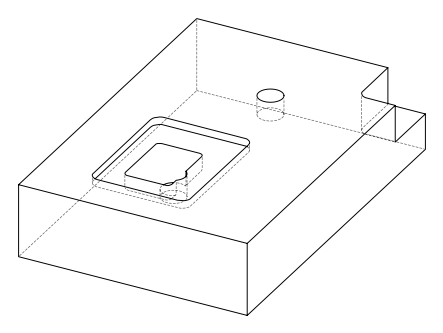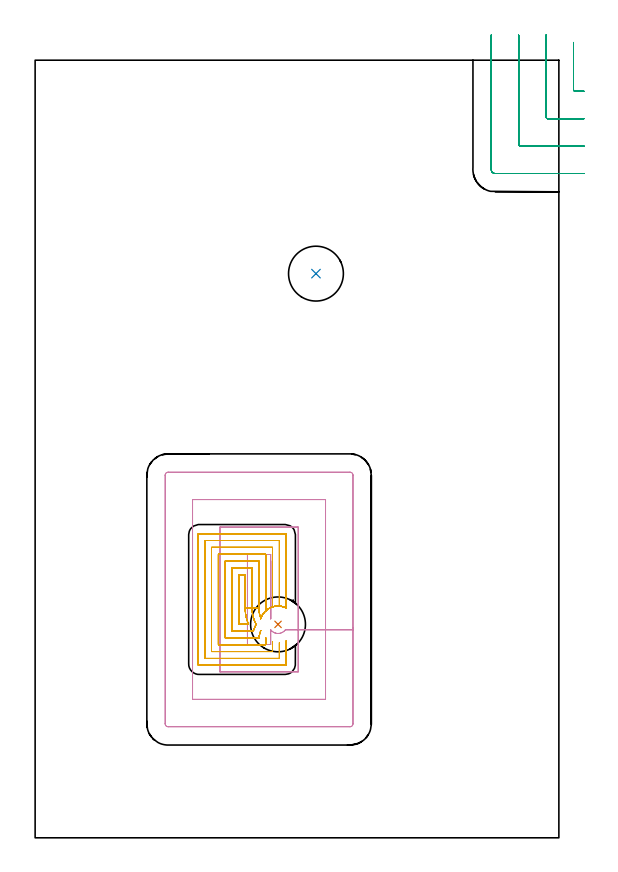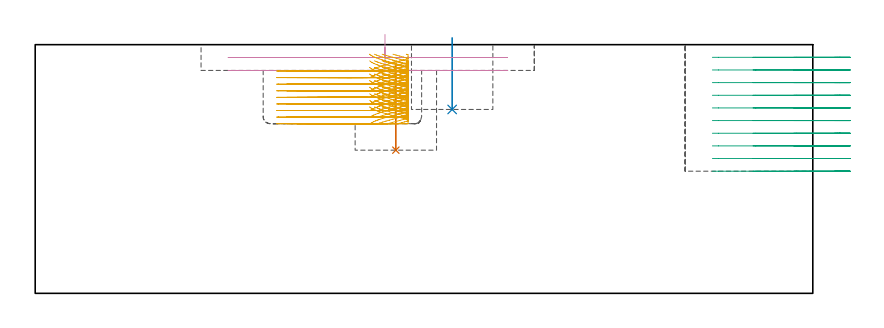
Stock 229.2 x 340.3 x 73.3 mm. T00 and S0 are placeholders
(PLAN: 5 operations, 2 tool changes, 28.3 min)
(1 INDEXABLE_INSERT_DRILL_BLIND_HOLE_FROM_SOLID | STEP1POCKET | UGT0302_003 | 0.11 min | 14056 mm3)
(2 INDEXABLE_INSERT_DRILL_BLIND_HOLE_FROM_SOLID_1 | STEP1POCKET_1 | UGT0302_003 | 0.09 min | 8633 mm3)
(3 MILL_CORNER_NOTCH_RECTANGULAR | CORNER_NOTCH_RECTANGULAR | NXT0201_012 | Follow Part, ap 4, ae 75% | 6.03 min | 80023 mm3)
(4 MILL_RECTANGULAR_POCKET | POCKET_RECTANGULAR_STRAIGHT | NXT0201_012 | Follow Part, ap 4, ae 75% | 4.23 min | 91098 mm3)
(5 MILL_RECTANGULAR_POCKET_1 | POCKET_RECTANGULAR_STRAIGHT_1 | UGT0201_086 | Follow Part, ap 2, ae 75% | 17.83 min | 41422 mm3)
(TOOL UGT0302_003 | Indexable Insert Drill 24mm | D24 PA180 FL50 Z2)
(TOOL NXT0201_012 | ENDMILL 16mm [2P460-1600-NA 1630] | D16 FL38 Z6)
(TOOL UGT0201_086 | End Mill 8 mm | D8 R2 FL19 Z4)
(OP 1 INDEXABLE_INSERT_DRILL_BLIND_HOLE_FROM_SOLID)
G17 G21 G94 G90
T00 M6
G54
G17 G0 G90 X106.3 Y93.4 S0 M3
G43 Z83.3 H0
G94 G81 G98 Z42.2 F250. R67.7
G80
M5
M2
(OP 2 INDEXABLE_INSERT_DRILL_BLIND_HOLE_FROM_SOLID_1)
G17 G21 G94 G90
T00 M6
G54
G17 G0 G90 X122.9 Y246.9 S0 M3
G43 Z83.3 H0
G94 G81 G98 Z54.2 F250. R75.3
G80
M5
M2
(OP 3 MILL_CORNER_NOTCH_RECTANGULAR)
G17 G21 G94 G90
T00 M6
G54
G17 G0 G90 X235.6 Y348.1 S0 M3
G43 Z83.3 H1
Z69.57
G94 G1 Y345.1 F250.
Y327.496 F500.
G3 X236.396 Y326.7 R0.8
G1 X237.2
X240.2 F250.
G0 Z83.3
X223.6 Y351.3
Z69.57
G1 Y348.3
Y315.496 F500.
G3 X224.396 Y314.7 R0.8
G1 X237.2
X240.2 F250.
G0 Z83.3
X211.6 Y351.3
Z69.57
G1 Y348.3
Y303.496 F500.
G3 X212.396 Y302.7 R0.8
G1 X237.2
X240.2 F250.
G0 Z83.3
X199.6 Y351.3
Z69.57
G1 Y348.3
Y292.5 F500.
G3 X201.4 Y290.7 R1.8
G1 X237.2
X240.2 F250.
G0 Z83.3
X235.6 Y348.1
Z65.84
G1 Y345.1
Y327.496 F500.
G3 X236.396 Y326.7 R0.8
G1 X237.2
X240.2 F250.
G0 Z83.3
X223.6 Y351.3
Z65.84
G1 Y348.3
Y315.496 F500.
G3 X224.396 Y314.7 R0.8
G1 X237.2
X240.2 F250.
G0 Z83.3
X211.6 Y351.3
Z65.84
G1 Y348.3
Y303.496 F500.
G3 X212.396 Y302.7 R0.8
G1 X237.2
X240.2 F250.
G0 Z83.3
X199.6 Y351.3
Z65.84
G1 Y348.3
Y292.5 F500.
G3 X201.4 Y290.7 R1.8
G1 X237.2
X240.2 F250.
G0 Z83.3
X235.6 Y348.1
Z62.11
G1 Y345.1
Y327.496 F500.
G3 X236.396 Y326.7 R0.8
G1 X237.2
X240.2 F250.
G0 Z83.3
X223.6 Y351.3
Z62.11
G1 Y348.3
Y315.496 F500.
G3 X224.396 Y314.7 R0.8
G1 X237.2
X240.2 F250.
G0 Z83.3
X211.6 Y351.3
Z62.11
G1 Y348.3
Y303.496 F500.
G3 X212.396 Y302.7 R0.8
G1 X237.2
X240.2 F250.
G0 Z83.3
X199.6 Y351.3
Z62.11
G1 Y348.3
Y292.5 F500.
G3 X201.4 Y290.7 R1.8
G1 X237.2
X240.2 F250.
G0 Z83.3
X235.6 Y348.1
Z58.38
G1 Y345.1
Y327.496 F500.
G3 X236.396 Y326.7 R0.8
G1 X237.2
X240.2 F250.
G0 Z83.3
X223.6 Y351.3
Z58.38
G1 Y348.3
Y315.496 F500.
G3 X224.396 Y314.7 R0.8
G1 X237.2
X240.2 F250.
G0 Z83.3
X211.6 Y351.3
Z58.38
G1 Y348.3
Y303.496 F500.
G3 X212.396 Y302.7 R0.8
G1 X237.2
X240.2 F250.
G0 Z83.3
X199.6 Y351.3
Z58.38
G1 Y348.3
Y292.5 F500.
G3 X201.4 Y290.7 R1.8
G1 X237.2
X240.2 F250.
G0 Z83.3
X235.6 Y348.1
Z54.65
G1 Y345.1
Y327.496 F500.
G3 X236.396 Y326.7 R0.8
G1 X237.2
X240.2 F250.
G0 Z83.3
X223.6 Y351.3
Z54.65
G1 Y348.3
Y315.496 F500.
G3 X224.396 Y314.7 R0.8
G1 X237.2
X240.2 F250.
G0 Z83.3
X211.6 Y351.3
Z54.65
G1 Y348.3
Y303.496 F500.
G3 X212.396 Y302.7 R0.8
G1 X237.2
X240.2 F250.
G0 Z83.3
X199.6 Y351.3
Z54.65
G1 Y348.3
Y292.5 F500.
G3 X201.4 Y290.7 R1.8
G1 X237.2
X240.2 F250.
G0 Z83.3
X235.6 Y348.1
Z50.92
G1 Y345.1
Y327.496 F500.
G3 X236.396 Y326.7 R0.8
G1 X237.2
X240.2 F250.
G0 Z83.3
X223.6 Y351.3
Z50.92
G1 Y348.3
Y315.496 F500.
G3 X224.396 Y314.7 R0.8
G1 X237.2
X240.2 F250.
G0 Z83.3
X211.6 Y351.3
Z50.92
G1 Y348.3
Y303.496 F500.
G3 X212.396 Y302.7 R0.8
G1 X237.2
X240.2 F250.
G0 Z83.3
X199.6 Y351.3
Z50.92
G1 Y348.3
Y292.5 F500.
G3 X201.4 Y290.7 R1.8
G1 X237.2
X240.2 F250.
G0 Z83.3
X235.6 Y348.1
Z47.19
G1 Y345.1
Y327.496 F500.
G3 X236.396 Y326.7 R0.8
G1 X237.2
X240.2 F250.
G0 Z83.3
X223.6 Y351.3
Z47.19
G1 Y348.3
Y315.496 F500.
G3 X224.396 Y314.7 R0.8
G1 X237.2
X240.2 F250.
G0 Z83.3
X211.6 Y351.3
Z47.19
G1 Y348.3
Y303.496 F500.
G3 X212.396 Y302.7 R0.8
G1 X237.2
X240.2 F250.
G0 Z83.3
X199.6 Y351.3
Z47.19
G1 Y348.3
Y292.5 F500.
G3 X201.4 Y290.7 R1.8
G1 X237.2
X240.2 F250.
G0 Z83.3
X235.6 Y348.1
Z43.46
G1 Y345.1
Y327.496 F500.
G3 X236.396 Y326.7 R0.8
G1 X237.2
X240.2 F250.
G0 Z83.3
X223.6 Y351.3
Z43.46
G1 Y348.3
Y315.496 F500.
G3 X224.396 Y314.7 R0.8
G1 X237.2
X240.2 F250.
G0 Z83.3
X211.6 Y351.3
Z43.46
G1 Y348.3
Y303.496 F500.
G3 X212.396 Y302.7 R0.8
G1 X237.2
X240.2 F250.
G0 Z83.3
X199.6 Y351.3
Z43.46
G1 Y348.3
Y292.5 F500.
G3 X201.4 Y290.7 R1.8
G1 X237.2
X240.2 F250.
G0 Z83.3
X235.6 Y348.1
Z39.73
G1 Y345.1
Y327.496 F500.
G3 X236.396 Y326.7 R0.8
G1 X237.2
X240.2 F250.
G0 Z83.3
X223.6 Y351.3
Z39.73
G1 Y348.3
Y315.496 F500.
G3 X224.396 Y314.7 R0.8
G1 X237.2
X240.2 F250.
G0 Z83.3
X211.6 Y351.3
Z39.73
G1 Y348.3
Y303.496 F500.
G3 X212.396 Y302.7 R0.8
G1 X237.2
X240.2 F250.
G0 Z83.3
X199.6 Y351.3
Z39.73
G1 Y348.3
Y292.5 F500.
G3 X201.4 Y290.7 R1.8
G1 X237.2
X240.2 F250.
G0 Z83.3
X235.6 Y348.1
Z36.
G1 Y345.1
Y327.496 F500.
G3 X236.396 Y326.7 R0.8
G1 X237.2
X240.2 F250.
G0 Z83.3
X223.6 Y351.3
Z36.
G1 Y348.3
Y315.496 F500.
G3 X224.396 Y314.7 R0.8
G1 X237.2
X240.2 F250.
G0 Z83.3
X211.6 Y351.3
Z36.
G1 Y348.3
Y303.496 F500.
G3 X212.396 Y302.7 R0.8
G1 X237.2
X240.2 F250.
G0 Z83.3
X199.6 Y351.3
Z36.
G1 Y348.3
Y292.5 F500.
G3 X201.4 Y290.7 R1.8
G1 X237.2
X240.2 F250.
G0 Z83.3
M5
M2
(OP 4 MILL_RECTANGULAR_POCKET)
G17 G21 G94 G90
T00 M6
G54
G17 G0 G90 X103.1 Y121.173 S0 M3
G43 Z83.3 H1
Z76.3
G94 G1 Y95.795 Z69.5 F250.
Y124. F500.
X92.9
Y84.6
X103.1
Y91.007
G3 X103.27 Y90.793 R4.034
G1 X103.303 Y90.756
G3 X104.681 Y89.747 R4.046
X105.099 Y89.588 R4.046
X109.5 Y91.007 R4.
G1 X115.1
Y136.
X80.9
Y72.6
X115.1
Y91.007
X127.1
Y148.
X68.9
Y60.6
X127.1
Y91.007
X139.1
Y158.7
G3 X137.8 Y160. R1.3
G1 X58.2
G3 X56.9 Y158.7 R1.3
G1 Y49.9
G3 X58.2 Y48.6 R1.3
G1 X137.8
G3 X139.1 Y49.9 R1.3
G1 Y91.007
Y92.007
G0 X103.1 Y121.173 Z72.5
G1 Y95.795 Z65.7 F250.
Y124. F500.
X92.9
Y84.6
X103.1
Y91.008
G3 X103.271 Y90.791 R4.035
G1 X103.363 Y90.689
G3 X103.65 Y90.409 R4.046
X106.937 Y89.456 R4.016
X109.131 Y90.581 R4.
X109.5 Y91.008 R4.004
G1 X115.1
Y136.
X80.9
Y72.6
X115.1
Y91.008
X127.1
Y148.
X68.9
Y60.6
X127.1
Y91.008
X139.1
Y158.7
G3 X137.8 Y160. R1.3
G1 X58.2
G3 X56.9 Y158.7 R1.3
G1 Y49.9
G3 X58.2 Y48.6 R1.3
G1 X137.8
G3 X139.1 Y49.9 R1.3
G1 Y91.008
Y92.008
G0 Z83.3
M5
M2
(OP 5 MILL_RECTANGULAR_POCKET_1)
G17 G21 G94 G90
T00 M6
G54
G17 G0 G90 X109.388 Y100.772 S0 M3
G43 Z83.3 H0
Z70.475
G94 G1 X109.542 Y100.716 Z70.431 F250.
X109.9 Y100.536 Z70.324
Y102.683 Z69.748
Y100.536 Z69.173
X109.542 Y100.716 Z69.066
X108.526 Y101.086 Z68.776
X107.468 Y101.316 Z68.486
X106.39 Y101.402 Z68.196
X105.309 Y101.341 Z67.906
X104.247 Y101.135 Z67.616
X103.222 Y100.789 Z67.326
X102.253 Y100.307 Z67.036
X101.358 Y99.7 Z66.746
X100.552 Y98.977 Z66.456
X100.288 Y98.677 Z66.349
X100.024 Y98.374 Z66.242
X99.394 Y97.447 Z65.941
X98.898 Y96.441 Z65.641
X98.765 Y96.062 Z65.533
G2 X97.9 Y100.536 R12. F500.
G1 X91.9
Y115.1
X89.2
Y93.5
X93.332
G2 X91.9 Y100.536 R18.
G1 X94.9
Y118.1
X86.2
Y90.5
X95.512
G2 X96.708 Y93.398 R15.
X94.9 Y100.536 R15.
G1 X97.9
Y121.1
X83.2
Y87.5
X97.964
G2 X98.766 Y90.735 R12.
G0 X105.451 Y101.346 Z70.475
G1 X106.35 Y101.402 Z70.234 F250.
X107.442 Y101.32 Z69.94
X108.513 Y101.09 Z69.647
X109.542 Y100.716 Z69.353
X109.9 Y100.536 Z69.246
Y102.683 Z68.671
Y100.536 Z68.095
X109.542 Y100.716 Z67.988
X108.513 Y101.09 Z67.695
X107.442 Y101.32 Z67.401
X106.35 Y101.402 Z67.108
X105.257 Y101.334 Z66.814
X104.184 Y101.118 Z66.521
X103.149 Y100.758 Z66.227
X102.174 Y100.26 Z65.934
X101.275 Y99.634 Z65.641
X100.976 Y99.368 Z65.533
G2 X100.9 Y100.536 R9. F500.
G1 Y124.1
X80.2
Y84.5
X100.9
Y86.259
G2 X100.977 Y87.431 R9.
G0 X102.26 Y100.297 Z70.475
G1 X102.701 Y100.55 Z70.339 F250.
X103.518 Y100.905 Z70.1
X104.282 Y101.145 Z69.886
X105.338 Y101.344 Z69.598
X106.411 Y101.401 Z69.31
X107.483 Y101.314 Z69.022
X108.533 Y101.084 Z68.734
X109.542 Y100.716 Z68.446
X109.9 Y100.536 Z68.338
Y102.683 Z67.763
Y100.536 Z67.188
X109.542 Y100.716 Z67.081
X108.533 Y101.084 Z66.793
X107.483 Y101.314 Z66.505
X106.411 Y101.401 Z66.217
X105.338 Y101.344 Z65.929
X104.282 Y101.145 Z65.641
X103.9 Y101.025 Z65.533
Y127.1 F500.
X77.2
Y81.5
X103.9
Y85.773
G0 X99.984 Y98.315 Z70.475
G1 X100.552 Y98.977 Z70.241 F250.
X101.372 Y99.711 Z69.946
X102.285 Y100.326 Z69.651
X103.273 Y100.81 Z69.356
X104.319 Y101.154 Z69.062
X105.401 Y101.352 Z68.767
X106.501 Y101.4 Z68.472
X107.299 Y101.339 Z68.257
X108.066 Y101.205 Z68.049
X108.816 Y100.996 Z67.84
X109.542 Y100.716 Z67.631
X109.9 Y100.536 Z67.524
Y102.683 Z66.949
Y100.536 Z66.374
X109.542 Y100.716 Z66.266
X108.816 Y100.996 Z66.058
X108.066 Y101.205 Z65.849
X107.299 Y101.339 Z65.641
X106.9 Y101.369 Z65.533
Y130.1 F500.
X74.2
Y78.5
X106.9
Y85.426
G0 X98.588 Y95.526 Z70.475
G1 X98.592 Y95.542 Z70.471 F250.
X98.942 Y96.547 Z70.185
X99.423 Y97.497 Z69.9
X100.024 Y98.374 Z69.615
X100.288 Y98.677 Z69.508
X100.552 Y98.977 Z69.4
X101.358 Y99.7 Z69.111
X102.253 Y100.307 Z68.821
X103.222 Y100.789 Z68.531
X104.247 Y101.135 Z68.241
X105.309 Y101.341 Z67.951
X106.39 Y101.402 Z67.661
X107.468 Y101.316 Z67.371
X108.526 Y101.086 Z67.081
X109.542 Y100.716 Z66.791
X109.9 Y100.536 Z66.684
Y102.683 Z66.109
Y100.536 Z65.533
Y132.6 F500.
G3 X109.4 Y133.1 R0.5
G1 X71.7
G3 X71.2 Y132.6 R0.5
G1 Y76.
G3 X71.7 Y75.5 R0.5
G1 X109.4
G3 X109.9 Y76. R0.5
G1 Y86.259
G0 X109.388 Y100.772 Z68.533
G1 X109.542 Y100.716 Z68.489 F250.
X109.9 Y100.536 Z68.382
Y102.683 Z67.807
Y100.536 Z67.231
X109.542 Y100.716 Z67.124
X108.488 Y101.097 Z66.824
X107.391 Y101.327 Z66.523
X106.272 Y101.402 Z66.223
X105.154 Y101.32 Z65.923
X104.058 Y101.083 Z65.622
X103.006 Y100.695 Z65.322
X102.019 Y100.165 Z65.021
X101.115 Y99.502 Z64.721
X100.823 Y99.228 Z64.614
X100.531 Y98.953 Z64.506
X99.884 Y98.186 Z64.237
X99.336 Y97.343 Z63.968
X98.899 Y96.439 Z63.699
X98.766 Y96.061 Z63.592
G2 X97.9 Y100.536 R12. F500.
G1 X91.9
Y115.1
X89.2
Y93.5
X93.332
G2 X91.9 Y100.536 R18.
G1 X94.9
Y118.1
X86.2
Y90.5
X95.512
G2 X96.708 Y93.398 R15.
X94.9 Y100.536 R15.
G1 X97.9
Y121.1
X83.2
Y87.5
X97.964
G2 X98.766 Y90.735 R12.
G0 X105.451 Y101.346 Z68.533
G1 X106.35 Y101.402 Z68.292 F250.
X107.442 Y101.32 Z67.998
X108.513 Y101.09 Z67.705
X109.542 Y100.716 Z67.412
X109.9 Y100.536 Z67.304
Y102.683 Z66.729
Y100.536 Z66.154
X109.542 Y100.716 Z66.046
X108.513 Y101.09 Z65.753
X107.442 Y101.32 Z65.46
X106.35 Y101.402 Z65.166
X105.257 Y101.334 Z64.873
X104.184 Y101.118 Z64.579
X103.149 Y100.758 Z64.286
X102.174 Y100.26 Z63.992
X101.275 Y99.634 Z63.699
X100.976 Y99.368 Z63.592
G2 X100.9 Y100.536 R9. F500.
G1 Y124.1
X80.2
Y84.5
X100.9
Y86.259
G2 X100.977 Y87.431 R9.
G0 X102.261 Y100.296 Z68.533
G1 X102.664 Y100.532 Z68.408 F250.
X103.518 Y100.905 Z68.159
X104.282 Y101.145 Z67.944
X105.338 Y101.344 Z67.656
X106.411 Y101.401 Z67.368
X107.483 Y101.314 Z67.08
X108.533 Y101.084 Z66.792
X109.542 Y100.716 Z66.504
X109.9 Y100.536 Z66.397
Y102.683 Z65.821
Y100.536 Z65.246
X109.542 Y100.716 Z65.139
X108.533 Y101.084 Z64.851
X107.483 Y101.314 Z64.563
X106.411 Y101.401 Z64.275
X105.338 Y101.344 Z63.987
X104.282 Y101.145 Z63.699
X103.9 Y101.025 Z63.592
Y127.1 F500.
X77.2
Y81.5
X103.9
Y85.773
G0 X99.993 Y98.309 Z68.533
G1 X100.531 Y98.953 Z68.308 F250.
X100.823 Y99.228 Z68.201
X101.115 Y99.502 Z68.094
X101.894 Y100.084 Z67.833
X102.737 Y100.568 Z67.572
X103.633 Y100.946 Z67.312
X104.568 Y101.213 Z67.051
X105.529 Y101.365 Z66.791
X106.501 Y101.4 Z66.53
X107.299 Y101.339 Z66.316
X108.066 Y101.205 Z66.107
X108.816 Y100.996 Z65.898
X109.542 Y100.716 Z65.69
X109.9 Y100.536 Z65.583
Y102.683 Z65.007
Y100.536 Z64.432
X109.542 Y100.716 Z64.325
X108.816 Y100.996 Z64.116
X108.066 Y101.205 Z63.907
X107.299 Y101.339 Z63.699
X106.9 Y101.369 Z63.592
Y130.1 F500.
X74.2
Y78.5
X106.9
Y85.426
G0 X98.603 Y95.521 Z68.533
G1 X98.81 Y96.212 Z68.34 F250.
X99.258 Y97.201 Z68.049
X99.835 Y98.12 Z67.758
X100.531 Y98.953 Z67.467
X100.823 Y99.228 Z67.36
X101.115 Y99.502 Z67.253
X102.019 Y100.165 Z66.952
X103.006 Y100.695 Z66.652
X104.058 Y101.083 Z66.351
X105.154 Y101.32 Z66.051
X106.272 Y101.402 Z65.751
X107.391 Y101.327 Z65.45
X108.488 Y101.097 Z65.15
X109.542 Y100.716 Z64.849
X109.9 Y100.536 Z64.742
Y102.683 Z64.167
Y100.536 Z63.592
Y132.6 F500.
G3 X109.4 Y133.1 R0.5
G1 X71.7
G3 X71.2 Y132.6 R0.5
G1 Y76.
G3 X71.7 Y75.5 R0.5
G1 X109.4
G3 X109.9 Y76. R0.5
G1 Y86.259
G0 X109.39 Y100.772 Z66.592
G1 X109.542 Y100.717 Z66.548 F250.
X109.9 Y100.537 Z66.441
Y102.683 Z65.866
Y100.537 Z65.29
X109.542 Y100.717 Z65.183
X108.555 Y101.078 Z64.901
X107.529 Y101.308 Z64.62
X106.481 Y101.401 Z64.338
X105.43 Y101.356 Z64.056
X104.394 Y101.174 Z63.774
X103.391 Y100.859 Z63.492
X102.438 Y100.414 Z63.211
X101.551 Y99.849 Z62.929
X101.24 Y99.596 Z62.821
X100.931 Y99.342 Z62.714
X100.305 Y98.706 Z62.475
X99.753 Y98.004 Z62.236
X99.282 Y97.246 Z61.997
X98.899 Y96.439 Z61.757
X98.766 Y96.061 Z61.65
G2 X97.9 Y100.537 R12. F500.
G1 X91.9
Y115.1
X89.2
Y93.5
X93.332
G2 X91.9 Y100.537 R18.
G1 X94.9
Y118.1
X86.2
Y90.5
X95.512
G2 X96.708 Y93.398 R15.
X94.9 Y100.537 R15.
G1 X97.9
Y121.1
X83.2
Y87.5
X97.964
G2 X98.766 Y90.733 R12.
G0 X105.451 Y101.357 Z66.592
G1 X106.481 Y101.401 Z66.315 F250.
X107.529 Y101.308 Z66.034
X108.555 Y101.078 Z65.752
X109.542 Y100.717 Z65.47
X109.9 Y100.537 Z65.363
Y102.683 Z64.788
Y100.537 Z64.212
X109.542 Y100.717 Z64.105
X108.555 Y101.078 Z63.823
X107.529 Y101.308 Z63.541
X106.481 Y101.401 Z63.26
X105.43 Y101.356 Z62.978
X104.394 Y101.174 Z62.696
X103.391 Y100.859 Z62.414
X102.438 Y100.414 Z62.132
X101.551 Y99.849 Z61.851
X100.976 Y99.369 Z61.65
G2 X100.9 Y100.537 R9. F500.
G1 Y124.1
X80.2
Y84.5
X100.9
Y86.259
G2 X100.977 Y87.431 R9.
G0 X102.261 Y100.297 Z66.592
G1 X102.498 Y100.447 Z66.517 F250.
X103.518 Y100.907 Z66.217
X104.282 Y101.146 Z66.002
X105.338 Y101.346 Z65.714
X106.411 Y101.402 Z65.426
X107.483 Y101.315 Z65.138
X108.533 Y101.085 Z64.85
X109.542 Y100.717 Z64.562
X109.9 Y100.537 Z64.455
Y102.683 Z63.88
Y100.537 Z63.304
X109.542 Y100.717 Z63.197
X108.533 Y101.085 Z62.909
X107.483 Y101.315 Z62.621
X106.411 Y101.402 Z62.333
X105.338 Y101.346 Z62.045
X104.282 Y101.146 Z61.757
X103.9 Y101.026 Z61.65
Y127.1 F500.
X77.2
Y81.5
X103.9
Y85.772
G0 X99.995 Y98.308 Z66.592
G1 X100.177 Y98.557 Z66.509 F250.
X100.931 Y99.342 Z66.217
X101.24 Y99.596 Z66.11
X101.551 Y99.849 Z66.003
X102.441 Y100.416 Z65.72
X103.399 Y100.861 Z65.437
X104.406 Y101.177 Z65.154
X105.446 Y101.358 Z64.871
X106.501 Y101.4 Z64.588
X107.299 Y101.34 Z64.374
X108.066 Y101.205 Z64.165
X108.816 Y100.997 Z63.957
X109.542 Y100.717 Z63.748
X109.9 Y100.537 Z63.641
Y102.683 Z63.066
Y100.537 Z62.49
X109.542 Y100.717 Z62.383
X108.816 Y100.997 Z62.174
X108.066 Y101.205 Z61.966
X107.299 Y101.34 Z61.757
X106.9 Y101.37 Z61.65
Y130.1 F500.
X74.2
Y78.5
X106.9
Y85.426
G0 X98.598 Y95.524 Z66.592
G1 X98.638 Y95.702 Z66.543 F250.
X99.02 Y96.72 Z66.251
X99.536 Y97.678 Z65.96
X100.177 Y98.557 Z65.668
X100.931 Y99.342 Z65.377
X101.24 Y99.596 Z65.269
X101.551 Y99.849 Z65.162
X102.438 Y100.414 Z64.88
X103.391 Y100.859 Z64.598
X104.394 Y101.174 Z64.317
X105.43 Y101.356 Z64.035
X106.481 Y101.401 Z63.753
X107.529 Y101.308 Z63.471
X108.555 Y101.078 Z63.189
X109.542 Y100.717 Z62.908
X109.9 Y100.537 Z62.8
Y102.683 Z62.225
Y100.537 Z61.65
Y132.6 F500.
G3 X109.4 Y133.1 R0.5
G1 X71.7
G3 X71.2 Y132.6 R0.5
G1 Y76.
G3 X71.7 Y75.5 R0.5
G1 X109.4
G3 X109.9 Y76. R0.5
G1 Y86.259
G0 X109.39 Y100.772 Z64.65
G1 X109.542 Y100.717 Z64.607 F250.
X109.9 Y100.537 Z64.499
Y102.683 Z63.924
Y100.537 Z63.349
X109.542 Y100.717 Z63.242
X108.555 Y101.078 Z62.96
X107.529 Y101.308 Z62.678
X106.481 Y101.401 Z62.396
X105.43 Y101.356 Z62.114
X104.394 Y101.174 Z61.833
X103.391 Y100.859 Z61.551
X102.438 Y100.414 Z61.269
X101.551 Y99.849 Z60.987
X101.24 Y99.596 Z60.88
X100.931 Y99.342 Z60.772
X100.305 Y98.706 Z60.533
X99.753 Y98.004 Z60.294
X99.282 Y97.246 Z60.055
X98.899 Y96.439 Z59.816
X98.766 Y96.061 Z59.708
G2 X97.9 Y100.537 R12. F500.
G1 X91.9
Y115.1
X89.2
Y93.5
X93.332
G2 X91.9 Y100.537 R18.
G1 X94.9
Y118.1
X86.2
Y90.5
X95.512
G2 X96.708 Y93.398 R15.
X94.9 Y100.537 R15.
G1 X97.9
Y121.1
X83.2
Y87.5
X97.964
G2 X98.766 Y90.733 R12.
G0 X105.451 Y101.357 Z64.65
G1 X106.481 Y101.401 Z64.374 F250.
X107.529 Y101.308 Z64.092
X108.555 Y101.078 Z63.81
X109.542 Y100.717 Z63.528
X109.9 Y100.537 Z63.421
Y102.683 Z62.846
Y100.537 Z62.271
X109.542 Y100.717 Z62.163
X108.555 Y101.078 Z61.882
X107.529 Y101.308 Z61.6
X106.481 Y101.401 Z61.318
X105.43 Y101.356 Z61.036
X104.394 Y101.174 Z60.754
X103.391 Y100.859 Z60.473
X102.438 Y100.414 Z60.191
X101.551 Y99.849 Z59.909
X100.976 Y99.369 Z59.708
G2 X100.9 Y100.537 R9. F500.
G1 Y124.1
X80.2
Y84.5
X100.9
Y86.259
G2 X100.977 Y87.431 R9.
G0 X102.261 Y100.297 Z64.65
G1 X102.498 Y100.447 Z64.575 F250.
X103.518 Y100.907 Z64.275
X104.282 Y101.146 Z64.061
X105.338 Y101.346 Z63.773
X106.411 Y101.402 Z63.485
X107.483 Y101.315 Z63.197
X108.533 Y101.085 Z62.909
X109.542 Y100.717 Z62.621
X109.9 Y100.537 Z62.513
Y102.683 Z61.938
Y100.537 Z61.363
X109.542 Y100.717 Z61.256
X108.533 Y101.085 Z60.968
X107.483 Y101.315 Z60.68
X106.411 Y101.402 Z60.392
X105.338 Y101.346 Z60.104
X104.282 Y101.146 Z59.816
X103.9 Y101.026 Z59.708
Y127.1 F500.
X77.2
Y81.5
X103.9
Y85.772
G0 X99.995 Y98.308 Z64.65
G1 X100.177 Y98.557 Z64.567 F250.
X100.931 Y99.342 Z64.276
X101.24 Y99.596 Z64.168
X101.551 Y99.849 Z64.061
X102.441 Y100.416 Z63.778
X103.399 Y100.861 Z63.495
X104.406 Y101.177 Z63.212
X105.446 Y101.358 Z62.93
X106.501 Y101.4 Z62.647
X107.299 Y101.34 Z62.432
X108.066 Y101.205 Z62.224
X108.816 Y100.997 Z62.015
X109.542 Y100.717 Z61.806
X109.9 Y100.537 Z61.699
Y102.683 Z61.124
Y100.537 Z60.549
X109.542 Y100.717 Z60.441
X108.816 Y100.997 Z60.233
X108.066 Y101.205 Z60.024
X107.299 Y101.34 Z59.816
X106.9 Y101.37 Z59.708
Y130.1 F500.
X74.2
Y78.5
X106.9
Y85.426
G0 X98.598 Y95.524 Z64.65
G1 X98.638 Y95.702 Z64.601 F250.
X99.02 Y96.72 Z64.31
X99.536 Y97.678 Z64.018
X100.177 Y98.557 Z63.727
X100.931 Y99.342 Z63.435
X101.24 Y99.596 Z63.328
X101.551 Y99.849 Z63.22
X102.438 Y100.414 Z62.939
X103.391 Y100.859 Z62.657
X104.394 Y101.174 Z62.375
X105.43 Y101.356 Z62.093
X106.481 Y101.401 Z61.811
X107.529 Y101.308 Z61.53
X108.555 Y101.078 Z61.248
X109.542 Y100.717 Z60.966
X109.9 Y100.537 Z60.859
Y102.683 Z60.284
Y100.537 Z59.708
Y132.6 F500.
G3 X109.4 Y133.1 R0.5
G1 X71.7
G3 X71.2 Y132.6 R0.5
G1 Y76.
G3 X71.7 Y75.5 R0.5
G1 X109.4
G3 X109.9 Y76. R0.5
G1 Y86.259
G0 X109.39 Y100.772 Z62.708
G1 X109.542 Y100.717 Z62.665 F250.
X109.9 Y100.537 Z62.558
Y102.683 Z61.982
Y100.537 Z61.407
X109.542 Y100.717 Z61.3
X108.555 Y101.078 Z61.018
X107.529 Y101.308 Z60.736
X106.481 Y101.401 Z60.454
X105.43 Y101.356 Z60.173
X104.394 Y101.174 Z59.891
X103.391 Y100.859 Z59.609
X102.438 Y100.414 Z59.327
X101.551 Y99.849 Z59.045
X101.24 Y99.596 Z58.938
X100.931 Y99.342 Z58.831
X100.305 Y98.706 Z58.592
X99.753 Y98.004 Z58.352
X99.282 Y97.246 Z58.113
X98.899 Y96.439 Z57.874
X98.766 Y96.061 Z57.767
G2 X97.9 Y100.537 R12. F500.
G1 X91.9
Y115.1
X89.2
Y93.5
X93.332
G2 X91.9 Y100.537 R18.
G1 X94.9
Y118.1
X86.2
Y90.5
X95.512
G2 X96.708 Y93.398 R15.
X94.9 Y100.537 R15.
G1 X97.9
Y121.1
X83.2
Y87.5
X97.964
G2 X98.766 Y90.733 R12.
G0 X105.451 Y101.357 Z62.708
G1 X106.481 Y101.401 Z62.432 F250.
X107.529 Y101.308 Z62.15
X108.555 Y101.078 Z61.869
X109.542 Y100.717 Z61.587
X109.9 Y100.537 Z61.479
Y102.683 Z60.904
Y100.537 Z60.329
X109.542 Y100.717 Z60.222
X108.555 Y101.078 Z59.94
X107.529 Y101.308 Z59.658
X106.481 Y101.401 Z59.376
X105.43 Y101.356 Z59.095
X104.394 Y101.174 Z58.813
X103.391 Y100.859 Z58.531
X102.438 Y100.414 Z58.249
X101.551 Y99.849 Z57.967
X100.976 Y99.369 Z57.767
G2 X100.9 Y100.537 R9. F500.
G1 Y124.1
X80.2
Y84.5
X100.9
Y86.259
G2 X100.977 Y87.431 R9.
G0 X102.261 Y100.297 Z62.708
G1 X102.498 Y100.447 Z62.633 F250.
X103.518 Y100.907 Z62.333
X104.282 Y101.146 Z62.119
X105.338 Y101.346 Z61.831
X106.411 Y101.402 Z61.543
X107.483 Y101.315 Z61.255
X108.533 Y101.085 Z60.967
X109.542 Y100.717 Z60.679
X109.9 Y100.537 Z60.572
Y102.683 Z59.996
Y100.537 Z59.421
X109.542 Y100.717 Z59.314
X108.533 Y101.085 Z59.026
X107.483 Y101.315 Z58.738
X106.411 Y101.402 Z58.45
X105.338 Y101.346 Z58.162
X104.282 Y101.146 Z57.874
X103.9 Y101.026 Z57.767
Y127.1 F500.
X77.2
Y81.5
X103.9
Y85.772
G0 X99.995 Y98.308 Z62.708
G1 X100.177 Y98.557 Z62.626 F250.
X100.931 Y99.342 Z62.334
X101.24 Y99.596 Z62.227
X101.551 Y99.849 Z62.119
X102.441 Y100.416 Z61.837
X103.399 Y100.861 Z61.554
X104.406 Y101.177 Z61.271
X105.446 Y101.358 Z60.988
X106.501 Y101.4 Z60.705
X107.299 Y101.34 Z60.491
X108.066 Y101.205 Z60.282
X108.816 Y100.997 Z60.073
X109.542 Y100.717 Z59.865
X109.9 Y100.537 Z59.757
Y102.683 Z59.182
Y100.537 Z58.607
X109.542 Y100.717 Z58.5
X108.816 Y100.997 Z58.291
X108.066 Y101.205 Z58.083
X107.299 Y101.34 Z57.874
X106.9 Y101.37 Z57.767
Y130.1 F500.
X74.2
Y78.5
X106.9
Y85.426
G0 X98.598 Y95.524 Z62.708
G1 X98.638 Y95.702 Z62.66 F250.
X99.02 Y96.72 Z62.368
X99.536 Y97.678 Z62.076
X100.177 Y98.557 Z61.785
X100.931 Y99.342 Z61.493
X101.24 Y99.596 Z61.386
X101.551 Y99.849 Z61.279
X102.438 Y100.414 Z60.997
X103.391 Y100.859 Z60.715
X104.394 Y101.174 Z60.433
X105.43 Y101.356 Z60.152
X106.481 Y101.401 Z59.87
X107.529 Y101.308 Z59.588
X108.555 Y101.078 Z59.306
X109.542 Y100.717 Z59.024
X109.9 Y100.537 Z58.917
Y102.683 Z58.342
Y100.537 Z57.767
Y132.6 F500.
G3 X109.4 Y133.1 R0.5
G1 X71.7
G3 X71.2 Y132.6 R0.5
G1 Y76.
G3 X71.7 Y75.5 R0.5
G1 X109.4
G3 X109.9 Y76. R0.5
G1 Y86.259
G0 X109.39 Y100.772 Z60.767
G1 X109.542 Y100.717 Z60.723 F250.
X109.9 Y100.537 Z60.616
Y102.683 Z60.041
Y100.537 Z59.465
X109.542 Y100.717 Z59.358
X108.555 Y101.078 Z59.076
X107.529 Y101.308 Z58.795
X106.481 Y101.401 Z58.513
X105.43 Y101.356 Z58.231
X104.394 Y101.174 Z57.949
X103.391 Y100.859 Z57.667
X102.438 Y100.414 Z57.386
X101.551 Y99.849 Z57.104
X101.24 Y99.596 Z56.997
X100.931 Y99.342 Z56.889
X100.305 Y98.706 Z56.65
X99.753 Y98.004 Z56.411
X99.282 Y97.246 Z56.172
X98.899 Y96.439 Z55.932
X98.766 Y96.061 Z55.825
G2 X97.9 Y100.537 R12. F500.
G1 X91.9
Y115.1
X89.2
Y93.5
X93.332
G2 X91.9 Y100.537 R18.
G1 X94.9
Y118.1
X86.2
Y90.5
X95.512
G2 X96.708 Y93.398 R15.
X94.9 Y100.537 R15.
G1 X97.9
Y121.1
X83.2
Y87.5
X97.964
G2 X98.766 Y90.733 R12.
G0 X105.451 Y101.357 Z60.767
G1 X106.481 Y101.401 Z60.49 F250.
X107.529 Y101.308 Z60.209
X108.555 Y101.078 Z59.927
X109.542 Y100.717 Z59.645
X109.9 Y100.537 Z59.538
Y102.683 Z58.963
Y100.537 Z58.387
X109.542 Y100.717 Z58.28
X108.555 Y101.078 Z57.998
X107.529 Y101.308 Z57.716
X106.481 Y101.401 Z57.435
X105.43 Y101.356 Z57.153
X104.394 Y101.174 Z56.871
X103.391 Y100.859 Z56.589
X102.438 Y100.414 Z56.307
X101.551 Y99.849 Z56.026
X100.976 Y99.369 Z55.825
G2 X100.9 Y100.537 R9. F500.
G1 Y124.1
X80.2
Y84.5
X100.9
Y86.259
G2 X100.977 Y87.431 R9.
G0 X102.261 Y100.297 Z60.767
G1 X102.498 Y100.447 Z60.692 F250.
X103.518 Y100.907 Z60.392
X104.282 Y101.146 Z60.177
X105.338 Y101.346 Z59.889
X106.411 Y101.402 Z59.601
X107.483 Y101.315 Z59.313
X108.533 Y101.085 Z59.025
X109.542 Y100.717 Z58.737
X109.9 Y100.537 Z58.63
Y102.683 Z58.055
Y100.537 Z57.48
X109.542 Y100.717 Z57.372
X108.533 Y101.085 Z57.084
X107.483 Y101.315 Z56.796
X106.411 Y101.402 Z56.508
X105.338 Y101.346 Z56.22
X104.282 Y101.146 Z55.932
X103.9 Y101.026 Z55.825
Y127.1 F500.
X77.2
Y81.5
X103.9
Y85.772
G0 X99.995 Y98.308 Z60.767
G1 X100.177 Y98.557 Z60.684 F250.
X100.931 Y99.342 Z60.392
X101.24 Y99.596 Z60.285
X101.551 Y99.849 Z60.178
X102.441 Y100.416 Z59.895
X103.399 Y100.861 Z59.612
X104.406 Y101.177 Z59.329
X105.446 Y101.358 Z59.046
X106.501 Y101.4 Z58.763
X107.299 Y101.34 Z58.549
X108.066 Y101.205 Z58.34
X108.816 Y100.997 Z58.132
X109.542 Y100.717 Z57.923
X109.9 Y100.537 Z57.816
Y102.683 Z57.241
Y100.537 Z56.665
X109.542 Y100.717 Z56.558
X108.816 Y100.997 Z56.349
X108.066 Y101.205 Z56.141
X107.299 Y101.34 Z55.932
X106.9 Y101.37 Z55.825
Y130.1 F500.
X74.2
Y78.5
X106.9
Y85.426
G0 X98.598 Y95.524 Z60.767
G1 X98.638 Y95.702 Z60.718 F250.
X99.02 Y96.72 Z60.426
X99.536 Y97.678 Z60.135
X100.177 Y98.557 Z59.843
X100.931 Y99.342 Z59.552
X101.24 Y99.596 Z59.444
X101.551 Y99.849 Z59.337
X102.438 Y100.414 Z59.055
X103.391 Y100.859 Z58.773
X104.394 Y101.174 Z58.492
X105.43 Y101.356 Z58.21
X106.481 Y101.401 Z57.928
X107.529 Y101.308 Z57.646
X108.555 Y101.078 Z57.365
X109.542 Y100.717 Z57.083
X109.9 Y100.537 Z56.975
Y102.683 Z56.4
Y100.537 Z55.825
Y132.6 F500.
G3 X109.4 Y133.1 R0.5
G1 X71.7
G3 X71.2 Y132.6 R0.5
G1 Y76.
G3 X71.7 Y75.5 R0.5
G1 X109.4
G3 X109.9 Y76. R0.5
G1 Y86.259
G0 X109.396 Y100.772 Z58.825
G1 X109.543 Y100.715 Z58.783 F250.
X109.9 Y100.535 Z58.676
Y102.683 Z58.1
Y100.535 Z57.524
X109.543 Y100.715 Z57.417
X108.778 Y101.009 Z57.198
X107.986 Y101.223 Z56.978
X107.178 Y101.354 Z56.758
X106.778 Y101.379 Z56.651
X106.378 Y101.403 Z56.544
X105.349 Y101.347 Z56.268
X104.335 Y101.16 Z55.991
X103.353 Y100.844 Z55.715
X102.42 Y100.405 Z55.439
X101.551 Y99.849 Z55.162
X101.24 Y99.596 Z55.055
X100.931 Y99.342 Z54.948
X100.304 Y98.706 Z54.708
X99.753 Y98.004 Z54.469
X99.282 Y97.245 Z54.23
X98.898 Y96.439 Z53.991
X98.765 Y96.061 Z53.883
G2 X97.9 Y100.535 R12. F500.
G1 X91.9
Y115.1
X89.2
Y93.5
X93.332
G2 X91.9 Y100.535 R18.
G1 X94.9
Y118.1
X86.2
Y90.5
X95.512
G2 X96.707 Y93.397 R15.
X94.9 Y100.535 R15.
G1 X97.9
Y121.1
X83.2
Y87.5
X97.964
G2 X98.766 Y90.733 R12.
G0 X105.458 Y101.353 Z58.825
G1 X106.378 Y101.403 Z58.578 F250.
X106.778 Y101.379 Z58.471
X107.178 Y101.354 Z58.363
X107.986 Y101.223 Z58.144
X108.778 Y101.009 Z57.924
X109.543 Y100.715 Z57.705
X109.9 Y100.535 Z57.597
Y102.683 Z57.022
Y100.535 Z56.446
X109.543 Y100.715 Z56.339
X108.778 Y101.009 Z56.119
X107.986 Y101.223 Z55.9
X107.178 Y101.354 Z55.68
X106.778 Y101.379 Z55.573
X106.378 Y101.403 Z55.466
X105.349 Y101.347 Z55.189
X104.335 Y101.16 Z54.913
X103.353 Y100.844 Z54.637
X102.42 Y100.405 Z54.36
X101.551 Y99.849 Z54.084
X100.976 Y99.369 Z53.883
G2 X100.9 Y100.535 R9. F500.
G1 Y124.1
X80.2
Y84.5
X100.9
Y86.259
G2 X100.977 Y87.431 R9.
G0 X102.266 Y100.3 Z58.825
G1 X102.498 Y100.447 Z58.752 F250.
X103.518 Y100.907 Z58.452
X104.282 Y101.146 Z58.237
X105.322 Y101.344 Z57.954
X106.378 Y101.403 Z57.67
X106.778 Y101.379 Z57.563
X107.178 Y101.354 Z57.455
X107.986 Y101.223 Z57.236
X108.778 Y101.009 Z57.016
X109.543 Y100.715 Z56.797
X109.9 Y100.535 Z56.689
Y102.683 Z56.114
Y100.535 Z55.538
X109.543 Y100.715 Z55.431
X108.778 Y101.009 Z55.211
X107.986 Y101.223 Z54.992
X107.178 Y101.354 Z54.772
X106.778 Y101.379 Z54.665
X106.378 Y101.403 Z54.558
X105.322 Y101.344 Z54.274
X104.282 Y101.146 Z53.991
X103.9 Y101.026 Z53.883
Y127.1 F500.
X77.2
Y81.5
X103.9
Y85.772
G0 X99.997 Y98.312 Z58.825
G1 X100.269 Y98.665 Z58.705 F250.
X100.931 Y99.342 Z58.452
X101.241 Y99.597 Z58.344
X101.551 Y99.849 Z58.237
X102.42 Y100.405 Z57.961
X103.353 Y100.844 Z57.684
X104.335 Y101.16 Z57.408
X105.349 Y101.347 Z57.132
X106.378 Y101.403 Z56.856
X107.299 Y101.34 Z56.608
X108.066 Y101.205 Z56.4
X108.816 Y100.996 Z56.191
X109.543 Y100.715 Z55.982
X109.9 Y100.535 Z55.875
Y102.683 Z55.299
Y100.535 Z54.724
X109.543 Y100.715 Z54.617
X108.816 Y100.996 Z54.408
X108.066 Y101.205 Z54.199
X107.299 Y101.34 Z53.991
X106.9 Y101.37 Z53.883
Y130.1 F500.
X74.2
Y78.5
X106.9
Y85.426
G0 X98.598 Y95.529 Z58.825
G1 X98.82 Y96.238 Z58.626 F250.
X99.206 Y97.103 Z58.372
X99.691 Y97.915 Z58.119
X100.269 Y98.665 Z57.865
X100.931 Y99.342 Z57.611
X101.241 Y99.597 Z57.504
X101.551 Y99.849 Z57.397
X102.42 Y100.405 Z57.12
X103.353 Y100.844 Z56.844
X104.335 Y101.16 Z56.568
X105.349 Y101.347 Z56.291
X106.378 Y101.403 Z56.015
X106.778 Y101.379 Z55.908
X107.178 Y101.354 Z55.801
X107.986 Y101.223 Z55.581
X108.778 Y101.009 Z55.361
X109.543 Y100.715 Z55.142
X109.9 Y100.535 Z55.035
Y102.683 Z54.459
Y100.535 Z53.883
Y132.6 F500.
G3 X109.4 Y133.1 R0.5
G1 X71.7
G3 X71.2 Y132.6 R0.5
G1 Y76.
G3 X71.7 Y75.5 R0.5
G1 X109.4
G3 X109.9 Y76. R0.5
G1 Y86.259
G0 X109.396 Y100.772 Z56.883
G1 X109.543 Y100.715 Z56.841 F250.
X109.9 Y100.535 Z56.734
Y102.683 Z56.158
Y100.535 Z55.583
X109.543 Y100.715 Z55.476
X108.778 Y101.009 Z55.256
X107.986 Y101.223 Z55.036
X107.178 Y101.354 Z54.817
X106.778 Y101.379 Z54.71
X106.378 Y101.403 Z54.602
X105.349 Y101.347 Z54.326
X104.335 Y101.16 Z54.05
X103.353 Y100.844 Z53.773
X102.42 Y100.405 Z53.497
X101.551 Y99.849 Z53.221
X101.24 Y99.596 Z53.113
X100.931 Y99.342 Z53.006
X100.304 Y98.706 Z52.767
X99.753 Y98.004 Z52.528
X99.282 Y97.245 Z52.288
X98.898 Y96.439 Z52.049
X98.765 Y96.061 Z51.942
G2 X97.9 Y100.535 R12. F500.
G1 X91.9
Y115.1
X89.2
Y93.5
X93.332
G2 X91.9 Y100.535 R18.
G1 X94.9
Y118.1
X86.2
Y90.5
X95.512
G2 X96.707 Y93.397 R15.
X94.9 Y100.535 R15.
G1 X97.9
Y121.1
X83.2
Y87.5
X97.964
G2 X98.766 Y90.733 R12.
G0 X105.458 Y101.353 Z56.883
G1 X106.378 Y101.403 Z56.636 F250.
X106.778 Y101.379 Z56.529
X107.178 Y101.354 Z56.422
X107.986 Y101.223 Z56.202
X108.778 Y101.009 Z55.983
X109.543 Y100.715 Z55.763
X109.9 Y100.535 Z55.656
Y102.683 Z55.08
Y100.535 Z54.505
X109.543 Y100.715 Z54.397
X108.778 Y101.009 Z54.178
X107.986 Y101.223 Z53.958
X107.178 Y101.354 Z53.739
X106.778 Y101.379 Z53.631
X106.378 Y101.403 Z53.524
X105.349 Y101.347 Z53.248
X104.335 Y101.16 Z52.971
X103.353 Y100.844 Z52.695
X102.42 Y100.405 Z52.419
X101.551 Y99.849 Z52.143
X100.976 Y99.369 Z51.942
G2 X100.9 Y100.535 R9. F500.
G1 Y124.1
X80.2
Y84.5
X100.9
Y86.259
G2 X100.977 Y87.431 R9.
G0 X102.266 Y100.3 Z56.883
G1 X102.498 Y100.447 Z56.81 F250.
X103.518 Y100.907 Z56.51
X104.282 Y101.146 Z56.295
X105.322 Y101.344 Z56.012
X106.378 Y101.403 Z55.728
X106.778 Y101.379 Z55.621
X107.178 Y101.354 Z55.514
X107.986 Y101.223 Z55.294
X108.778 Y101.009 Z55.075
X109.543 Y100.715 Z54.855
X109.9 Y100.535 Z54.748
Y102.683 Z54.172
Y100.535 Z53.597
X109.543 Y100.715 Z53.489
X108.778 Y101.009 Z53.27
X107.986 Y101.223 Z53.05
X107.178 Y101.354 Z52.831
X106.778 Y101.379 Z52.723
X106.378 Y101.403 Z52.616
X105.322 Y101.344 Z52.333
X104.282 Y101.146 Z52.049
X103.9 Y101.026 Z51.942
Y127.1 F500.
X77.2
Y81.5
X103.9
Y85.772
G0 X99.997 Y98.312 Z56.883
G1 X100.269 Y98.665 Z56.764 F250.
X100.931 Y99.342 Z56.51
X101.241 Y99.597 Z56.403
X101.551 Y99.849 Z56.295
X102.42 Y100.405 Z56.019
X103.353 Y100.844 Z55.743
X104.335 Y101.16 Z55.466
X105.349 Y101.347 Z55.19
X106.378 Y101.403 Z54.914
X107.299 Y101.34 Z54.667
X108.066 Y101.205 Z54.458
X108.816 Y100.996 Z54.249
X109.543 Y100.715 Z54.041
X109.9 Y100.535 Z53.933
Y102.683 Z53.358
Y100.535 Z52.782
X109.543 Y100.715 Z52.675
X108.816 Y100.996 Z52.466
X108.066 Y101.205 Z52.258
X107.299 Y101.34 Z52.049
X106.9 Y101.37 Z51.942
Y130.1 F500.
X74.2
Y78.5
X106.9
Y85.426
G0 X98.598 Y95.529 Z56.883
G1 X98.82 Y96.238 Z56.684 F250.
X99.206 Y97.103 Z56.431
X99.691 Y97.915 Z56.177
X100.269 Y98.665 Z55.923
X100.931 Y99.342 Z55.67
X101.241 Y99.597 Z55.562
X101.551 Y99.849 Z55.455
X102.42 Y100.405 Z55.179
X103.353 Y100.844 Z54.902
X104.335 Y101.16 Z54.626
X105.349 Y101.347 Z54.35
X106.378 Y101.403 Z54.073
X106.778 Y101.379 Z53.966
X107.178 Y101.354 Z53.859
X107.986 Y101.223 Z53.639
X108.778 Y101.009 Z53.42
X109.543 Y100.715 Z53.2
X109.9 Y100.535 Z53.093
Y102.683 Z52.517
Y100.535 Z51.942
Y132.6 F500.
G3 X109.4 Y133.1 R0.5
G1 X71.7
G3 X71.2 Y132.6 R0.5
G1 Y76.
G3 X71.7 Y75.5 R0.5
G1 X109.4
G3 X109.9 Y76. R0.5
G1 Y86.259
G0 X109.39 Y100.772 Z54.942
G1 X109.542 Y100.717 Z54.898 F250.
X109.9 Y100.537 Z54.791
Y102.683 Z54.216
Y100.537 Z53.641
X109.542 Y100.717 Z53.533
X108.555 Y101.078 Z53.251
X107.529 Y101.308 Z52.97
X106.481 Y101.401 Z52.688
X105.43 Y101.356 Z52.406
X104.394 Y101.174 Z52.124
X103.391 Y100.859 Z51.842
X102.438 Y100.414 Z51.561
X101.551 Y99.849 Z51.279
X101.24 Y99.596 Z51.172
X100.931 Y99.342 Z51.064
X100.305 Y98.706 Z50.825
X99.753 Y98.004 Z50.586
X99.282 Y97.246 Z50.347
X98.899 Y96.439 Z50.107
X98.766 Y96.061 Z50.
G2 X97.9 Y100.537 R12. F500.
G1 X91.9
Y115.1
X89.2
Y93.5
X93.332
G2 X91.9 Y100.537 R18.
G1 X94.9
Y118.1
X86.2
Y90.5
X95.512
G2 X96.708 Y93.398 R15.
X94.9 Y100.537 R15.
G1 X97.9
Y121.1
X83.2
Y87.5
X97.964
G2 X98.766 Y90.733 R12.
G0 X105.451 Y101.357 Z54.942
G1 X106.481 Y101.401 Z54.666 F250.
X107.529 Y101.308 Z54.384
X108.555 Y101.078 Z54.102
X109.542 Y100.717 Z53.82
X109.9 Y100.537 Z53.713
Y102.683 Z53.138
Y100.537 Z52.562
X109.542 Y100.717 Z52.455
X108.555 Y101.078 Z52.173
X107.529 Y101.308 Z51.892
X106.481 Y101.401 Z51.61
X105.43 Y101.356 Z51.328
X104.394 Y101.174 Z51.046
X103.391 Y100.859 Z50.764
X102.438 Y100.414 Z50.483
X101.551 Y99.849 Z50.201
X100.976 Y99.369 Z50.
G2 X100.9 Y100.537 R9. F500.
G1 Y124.1
X80.2
Y84.5
X100.9
Y86.259
G2 X100.977 Y87.431 R9.
G0 X102.261 Y100.297 Z54.942
G1 X102.498 Y100.447 Z54.867 F250.
X103.518 Y100.907 Z54.567
X104.282 Y101.146 Z54.352
X105.338 Y101.346 Z54.064
X106.411 Y101.402 Z53.776
X107.483 Y101.315 Z53.488
X108.533 Y101.085 Z53.2
X109.542 Y100.717 Z52.912
X109.9 Y100.537 Z52.805
Y102.683 Z52.23
Y100.537 Z51.655
X109.542 Y100.717 Z51.547
X108.533 Y101.085 Z51.259
X107.483 Y101.315 Z50.971
X106.411 Y101.402 Z50.683
X105.338 Y101.346 Z50.395
X104.282 Y101.146 Z50.107
X103.9 Y101.026 Z50.
Y127.1 F500.
X77.2
Y81.5
X103.9
Y85.772
G0 X99.995 Y98.308 Z54.942
G1 X100.177 Y98.557 Z54.859 F250.
X100.931 Y99.342 Z54.567
X101.24 Y99.596 Z54.46
X101.551 Y99.849 Z54.353
X102.441 Y100.416 Z54.07
X103.399 Y100.861 Z53.787
X104.406 Y101.177 Z53.504
X105.446 Y101.358 Z53.221
X106.501 Y101.4 Z52.938
X107.299 Y101.34 Z52.724
X108.066 Y101.205 Z52.515
X108.816 Y100.997 Z52.307
X109.542 Y100.717 Z52.098
X109.9 Y100.537 Z51.991
Y102.683 Z51.416
Y100.537 Z50.84
X109.542 Y100.717 Z50.733
X108.816 Y100.997 Z50.524
X108.066 Y101.205 Z50.316
X107.299 Y101.34 Z50.107
X106.9 Y101.37 Z50.
Y130.1 F500.
X74.2
Y78.5
X106.9
Y85.426
G0 X98.598 Y95.524 Z54.942
G1 X98.638 Y95.702 Z54.893 F250.
X99.02 Y96.72 Z54.601
X99.536 Y97.678 Z54.31
X100.177 Y98.557 Z54.018
X100.931 Y99.342 Z53.727
X101.24 Y99.596 Z53.619
X101.551 Y99.849 Z53.512
X102.438 Y100.414 Z53.23
X103.391 Y100.859 Z52.949
X104.394 Y101.174 Z52.667
X105.43 Y101.356 Z52.385
X106.481 Y101.401 Z52.103
X107.529 Y101.308 Z51.821
X108.555 Y101.078 Z51.54
X109.542 Y100.717 Z51.258
X109.9 Y100.537 Z51.15
Y102.683 Z50.575
Y100.537 Z50.
Y132.6 F500.
G3 X109.4 Y133.1 R0.5
G1 X71.7
G3 X71.2 Y132.6 R0.5
G1 Y76.
G3 X71.7 Y75.5 R0.5
G1 X109.4
G3 X109.9 Y76. R0.5
G1 Y86.259
G0 Z83.3
M5
M2
